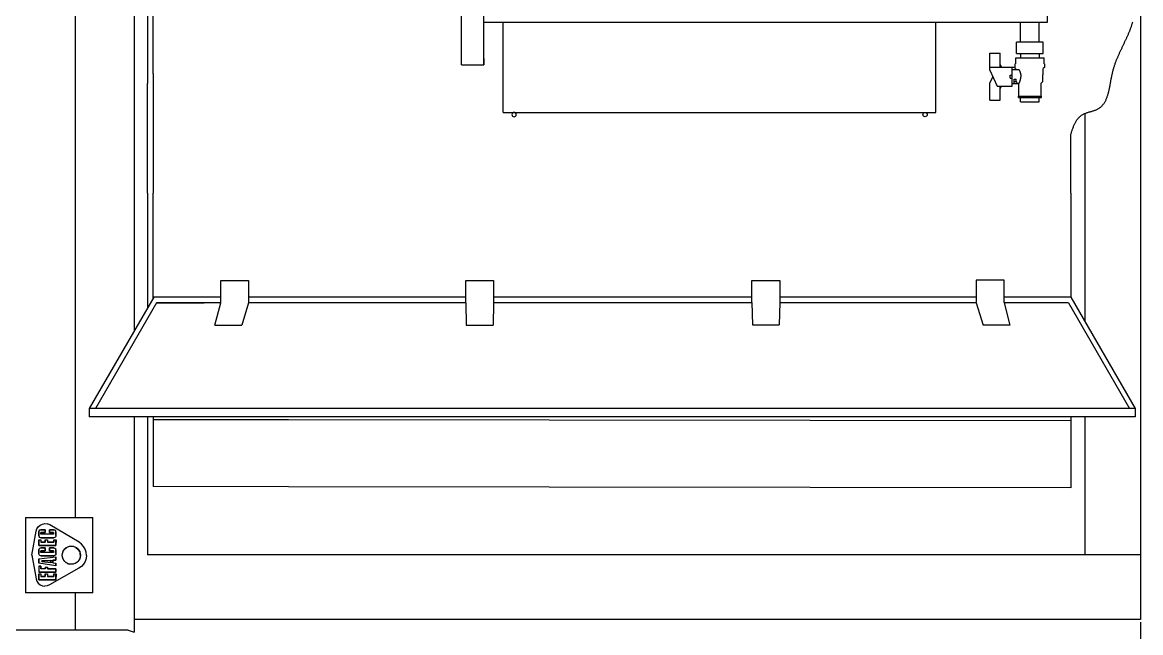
# Model space of a CAD drawing. Header units: millimetres. Extents: x -32 to 1412, y -324 to 2887.
# Drawn here: x 516.69 to 536.73, y 1887.22 to 1898.16 of the extents above; entities that cross this region are included whole.
import ezdxf

# ---------------------------------------------------------------- set-up
doc = ezdxf.new("R2010")
doc.units = ezdxf.units.MM
doc.header["$LTSCALE"] = 0.5
doc.layers.get('0').update_dxf_attribs({"linetype": 'CONTINUOUS'})
doc.layers.add('AM_0', color=7, linetype='ByBlock')
doc.layers.add('ESTRUTURA', color=7, linetype='ByBlock')

# ---------------------------------------------------------------- blocks, each defined once
blk = doc.blocks.new('TRANSF_FRENTE_INOX_OLEO_DX')
at = {"layer": 'AM_0', "color": 7}
for p, q in [((93, 1219.1), (1423.8, 1219.1)), ((93, 1219.1), (93, 1179.1)), ((93, 1219.1), (93, 1179.1)), ((93, 1179.1), (1423.8, 1179.1)), ((93, 1179.1), (105, 1179.1)), ((104.4, 1179.1), (93, 1179.1)), ((169.3, 1179.1), (169.3, 168.7)), ((7.8, 1144.2), (7.8, 369)), ((7.8, 1144.2), (169.3, 1144.2)), ((7.8, 369), (169.3, 369)), ((169.3, 168.7), (1347.5, 168.7))]:
    blk.add_line(p, q, dxfattribs=at)
at = {"layer": 'AM_0'}
for p, q in [((29.8, 272.1), (60.2, 272.1)), ((29.8, 272.1), (29.8, 254)), ((83.5, 272.1), (55, 259.2)), ((60.2, 272.1), (71.8, 266.8)), ((83.5, 272.1), (113.8, 272.1)), ((88.6, 272.1), (88.6, 232.1)), ((113.8, 272.1), (113.8, 254)), ((29.8, 254), (55, 254)), ((49.9, 254), (55, 251.4)), ((55, 259.2), (55, 232)), ((88.6, 254), (113.8, 254)), ((93.8, 254), (88.6, 251.4)), ((34.4, 221.1), (34.4, 179.7)), ((34.4, 221.1), (36.9, 221.1)), ((36.9, 221.1), (36.9, 179.7)), ((36.9, 220.4), (58.9, 220.4)), ((55, 232.1), (88.6, 232.1)), ((58.9, 220.4), (58.9, 232.1)), ((58.9, 228.8), (67.3, 228.8)), ((63.4, 225), (58.9, 223)), ((58.9, 220.4), (59.1, 220.3)), ((63.4, 228.8), (63.4, 225)), ((63.4, 225), (67.3, 225)), ((67.3, 228.8), (67.3, 225)), ((69.2, 235.9), (74.4, 235.9)), ((69.2, 235.9), (69.2, 232.1)), ((74.4, 235.9), (74.4, 232)), ((84.7, 220.4), (84.5, 220.3)), ((84.7, 232.1), (84.7, 220.4)), ((86.7, 226.9), (84.7, 224.3)), ((86.7, 226.9), (95.1, 226.9)), ((88.6, 232.1), (88.6, 226.9)), ((95.1, 225.6), (105.4, 225.6)), ((105.4, 225.6), (105.4, 175.2)), ((113.2, 224.3), (113.2, 176.5)), ((113.2, 224.3), (133.8, 224.3)), ((133.8, 176.5), (133.8, 224.3)), ((26.6, 217.2), (26.6, 183.6)), ((26.6, 217.2), (34.4, 217.2)), ((59.1, 220.3), (59.4, 220.1)), ((59.4, 220.1), (59.6, 220)), ((59.6, 220), (59.9, 219.8)), ((59.9, 219.8), (60.1, 219.7)), ((60.1, 219.7), (60.4, 219.6)), ((60.4, 219.6), (60.6, 219.5)), ((60.6, 219.5), (60.9, 219.4)), ((60.9, 219.4), (61.2, 219.2)), ((61.2, 219.2), (61.4, 219.1)), ((61.4, 219.1), (61.7, 219)), ((61.7, 219), (61.9, 218.9)), ((61.9, 218.9), (62.2, 218.8)), ((62.2, 218.8), (62.4, 218.7)), ((62.4, 218.7), (62.7, 218.5)), ((62.7, 218.5), (63, 218.4)), ((63, 218.4), (63.2, 218.4)), ((63.2, 218.4), (63.5, 218.3)), ((63.5, 218.3), (63.8, 218.2)), ((63.8, 218.2), (64.1, 218.1)), ((64.1, 218.1), (64.3, 218.1)), ((64.3, 218.1), (64.6, 218)), ((64.6, 218), (64.9, 217.9)), ((64.9, 217.9), (65.1, 217.8)), ((65.1, 217.8), (65.4, 217.7)), ((65.4, 217.7), (65.7, 217.6)), ((65.7, 217.6), (65.9, 217.5)), ((65.9, 217.5), (66.2, 217.4)), ((66.2, 217.4), (66.5, 217.4)), ((66.5, 217.4), (66.8, 217.3)), ((66.8, 217.3), (67.1, 217.2)), ((67.1, 217.2), (67.3, 217.2)), ((67.3, 217.2), (67.6, 217.1)), ((67.6, 217.1), (67.9, 217.1)), ((67.9, 217.1), (68.2, 217)), ((68.2, 217), (68.4, 217)), ((68.4, 217), (68.7, 216.9)), ((68.7, 216.9), (69, 216.9)), ((69, 216.9), (69.3, 216.9)), ((69.3, 216.9), (69.6, 216.8)), ((69.6, 216.8), (69.9, 216.8)), ((69.9, 216.8), (70.1, 216.8)), ((70.1, 216.8), (70.4, 216.7)), ((70.4, 216.7), (70.7, 216.7)), ((70.7, 216.7), (71, 216.7)), ((71, 216.7), (71.3, 216.6)), ((71.3, 216.6), (71.5, 216.6)), ((71.5, 216.6), (71.8, 216.6)), ((72.1, 216.6), (71.8, 216.6)), ((72.4, 216.6), (72.1, 216.6)), ((72.7, 216.7), (72.4, 216.6)), ((73, 216.7), (72.7, 216.7)), ((73.2, 216.7), (73, 216.7)), ((73.5, 216.8), (73.2, 216.7)), ((73.8, 216.8), (73.5, 216.8)), ((74.1, 216.8), (73.8, 216.8)), ((74.4, 216.9), (74.1, 216.8)), ((74.7, 216.9), (74.4, 216.9)), ((74.9, 216.9), (74.7, 216.9)), ((75.2, 217), (74.9, 216.9)), ((75.5, 217), (75.2, 217)), ((75.8, 217.1), (75.5, 217)), ((76, 217.1), (75.8, 217.1)), ((76.3, 217.2), (76, 217.1)), ((76.6, 217.2), (76.3, 217.2)), ((76.9, 217.3), (76.6, 217.2)), ((77.2, 217.4), (76.9, 217.3)), ((77.4, 217.4), (77.2, 217.4)), ((77.7, 217.5), (77.4, 217.4)), ((78, 217.6), (77.7, 217.5)), ((78.3, 217.7), (78, 217.6)), ((78.5, 217.8), (78.3, 217.7)), ((78.8, 217.9), (78.5, 217.8)), ((79, 218), (78.8, 217.9)), ((79.3, 218.1), (79, 218)), ((79.6, 218.1), (79.3, 218.1)), ((79.9, 218.2), (79.6, 218.1)), ((80.1, 218.3), (79.9, 218.2)), ((80.4, 218.4), (80.1, 218.3)), ((80.7, 218.4), (80.4, 218.4)), ((80.9, 218.5), (80.7, 218.4)), ((81.2, 218.7), (80.9, 218.5)), ((81.5, 218.8), (81.2, 218.7)), ((81.7, 218.9), (81.5, 218.8)), ((82, 219), (81.7, 218.9)), ((82.2, 219.1), (82, 219)), ((82.5, 219.2), (82.2, 219.1)), ((82.8, 219.4), (82.5, 219.2)), ((83, 219.5), (82.8, 219.4)), ((83.3, 219.6), (83, 219.5)), ((83.5, 219.7), (83.3, 219.6)), ((83.8, 219.8), (83.5, 219.7)), ((84, 220), (83.8, 219.8)), ((84.3, 220.1), (84, 220)), ((84.5, 220.3), (84.3, 220.1)), ((113.2, 217.2), (105.4, 217.2)), ((133.8, 217.2), (168.7, 217.2)), ((133.8, 217.2), (168.7, 217.2)), ((26.6, 183.6), (34.4, 183.6)), ((36.9, 180.4), (60.2, 180.4)), ((63.4, 177.2), (60.2, 180.4)), ((113.2, 183.6), (105.4, 183.6)), ((133.8, 183.6), (168.7, 183.6)), ((133.8, 183.6), (168.7, 183.6)), ((34.4, 179.7), (36.9, 179.7)), ((63.4, 177.2), (75.1, 177.2)), ((75.7, 176.5), (75.1, 177.2)), ((75.7, 176.5), (86.6, 176.5)), ((88.6, 173.9), (86.6, 176.5)), ((88.6, 173.9), (95.1, 173.9)), ((95.1, 175.2), (105.4, 175.2)), ((113.2, 176.5), (115.8, 176.5)), ((115.8, 176.5), (131.3, 176.5)), ((131.3, 176.5), (133.8, 176.5))]:
    blk.add_line(p, q, dxfattribs=at)
at = {"layer": 'AM_0', "color": 7, "extrusion": (0, 0, -1)}
blk.add_circle((-3.9, 1124.8), 3.88, dxfattribs=at)
at = {"layer": 'AM_0', "color": 7}
blk.add_circle((3.9, 388.4), 3.88, dxfattribs=at)

msp = doc.modelspace()

# ---------------------------------------------------------------- linework, layer by layer
at = {"color": 2, "linetype": 'Continuous'}
for p, q in [((516.742, 1889.287), (516.742, 1887.937)), ((516.742, 1889.287), (517.946, 1889.287)), ((516.742, 1889.287), (517.946, 1889.287)), ((517.946, 1887.937), (517.946, 1889.287)), ((517.946, 1887.937), (517.946, 1889.287)), ((517.946, 1887.937), (516.742, 1887.937)), ((517.946, 1887.937), (516.742, 1887.937))]:
    msp.add_line(p, q, dxfattribs=at)
at = {"color": 1, "linetype": 'Continuous'}
for p, q in [((517.004, 1889.149), (517.045, 1889.168)), ((517.045, 1889.168), (517.089, 1889.175)), ((517.089, 1889.175), (517.134, 1889.169)), ((517.175, 1889.152), (517.134, 1889.169)), ((516.853, 1888.611), (516.931, 1889.041)), ((516.853, 1888.611), (516.931, 1889.041)), ((516.931, 1889.041), (516.945, 1889.083)), ((516.945, 1889.083), (516.97, 1889.12)), ((516.97, 1889.12), (517.004, 1889.149)), ((516.979, 1889.027), (516.985, 1889.046)), ((516.979, 1888.962), (516.979, 1889.027)), ((516.979, 1889.027), (516.979, 1888.962)), ((516.985, 1888.942), (516.979, 1888.962)), ((516.985, 1889.046), (516.999, 1889.061)), ((516.999, 1889.061), (517.019, 1889.066)), ((517.019, 1889.066), (517.092, 1889.066)), ((517.092, 1889.066), (517.019, 1889.066)), ((517.092, 1889.013), (517.019, 1889.013)), ((517.019, 1888.985), (517.019, 1889.013)), ((517.019, 1889.013), (517.092, 1889.013)), ((517.019, 1889.013), (517.019, 1888.985)), ((517.244, 1888.985), (517.019, 1888.985)), ((517.244, 1888.985), (517.019, 1888.985)), ((517.092, 1889.066), (517.092, 1889.013)), ((517.092, 1889.013), (517.092, 1889.066)), ((517.17, 1889.066), (517.249, 1889.066)), ((517.17, 1889.013), (517.17, 1889.066)), ((517.249, 1889.066), (517.17, 1889.066)), ((517.17, 1889.066), (517.17, 1889.013)), ((517.244, 1889.013), (517.17, 1889.013)), ((517.17, 1889.013), (517.244, 1889.013)), ((517.701, 1888.841), (517.175, 1889.152)), ((517.701, 1888.841), (517.175, 1889.152)), ((517.244, 1889.013), (517.244, 1888.985)), ((517.244, 1889.013), (517.244, 1888.985)), ((517.249, 1889.066), (517.268, 1889.061)), ((517.268, 1889.061), (517.283, 1889.046)), ((517.288, 1889.027), (517.283, 1889.046)), ((517.288, 1888.962), (517.283, 1888.942)), ((517.288, 1889.027), (517.288, 1888.962)), ((517.288, 1888.962), (517.288, 1889.027)), ((516.979, 1888.887), (517.019, 1888.887)), ((516.979, 1888.887), (516.979, 1888.781)), ((516.979, 1888.781), (516.979, 1888.887)), ((516.979, 1888.887), (517.019, 1888.887)), ((517.288, 1888.781), (516.979, 1888.781)), ((516.979, 1888.781), (517.288, 1888.781)), ((516.999, 1888.928), (516.985, 1888.942)), ((517.019, 1888.923), (516.999, 1888.928)), ((517.249, 1888.923), (517.019, 1888.923)), ((517.019, 1888.923), (517.249, 1888.923)), ((517.019, 1888.887), (517.019, 1888.842)), ((517.019, 1888.887), (517.019, 1888.842)), ((517.097, 1888.842), (517.019, 1888.842)), ((517.019, 1888.842), (517.097, 1888.842)), ((517.097, 1888.887), (517.097, 1888.842)), ((517.097, 1888.887), (517.137, 1888.887)), ((517.097, 1888.842), (517.097, 1888.887)), ((517.097, 1888.887), (517.137, 1888.887)), ((517.137, 1888.887), (517.137, 1888.842)), ((517.137, 1888.887), (517.137, 1888.842)), ((517.249, 1888.842), (517.137, 1888.842)), ((517.137, 1888.842), (517.249, 1888.842)), ((517.268, 1888.928), (517.249, 1888.923)), ((517.249, 1888.887), (517.289, 1888.887)), ((517.249, 1888.887), (517.289, 1888.887)), ((517.249, 1888.887), (517.249, 1888.842)), ((517.249, 1888.842), (517.249, 1888.887)), ((517.283, 1888.942), (517.268, 1888.928)), ((517.289, 1888.887), (517.288, 1888.781)), ((517.288, 1888.781), (517.288, 1888.887)), ((517.477, 1888.746), (517.518, 1888.764)), ((517.52, 1888.766), (517.564, 1888.772)), ((517.562, 1888.77), (517.606, 1888.764)), ((517.608, 1888.766), (517.648, 1888.748)), ((517.746, 1888.808), (517.701, 1888.841)), ((517.783, 1888.765), (517.746, 1888.808)), ((517.811, 1888.716), (517.783, 1888.765)), ((516.853, 1888.611), (516.931, 1888.188)), ((516.853, 1888.611), (516.931, 1888.188)), ((516.979, 1888.702), (516.985, 1888.721)), ((516.979, 1888.637), (516.979, 1888.702)), ((516.979, 1888.702), (516.979, 1888.637)), ((516.985, 1888.617), (516.979, 1888.637)), ((516.979, 1888.541), (517.288, 1888.577)), ((516.979, 1888.541), (517.288, 1888.577)), ((516.985, 1888.721), (516.999, 1888.736)), ((516.999, 1888.603), (516.985, 1888.617)), ((516.999, 1888.736), (517.019, 1888.741)), ((517.019, 1888.598), (516.999, 1888.603)), ((517.019, 1888.741), (517.092, 1888.741)), ((517.092, 1888.741), (517.019, 1888.741)), ((517.092, 1888.688), (517.019, 1888.688)), ((517.019, 1888.66), (517.019, 1888.688)), ((517.019, 1888.688), (517.092, 1888.688)), ((517.019, 1888.688), (517.019, 1888.66)), ((517.244, 1888.66), (517.019, 1888.66)), ((517.244, 1888.66), (517.019, 1888.66)), ((517.249, 1888.598), (517.019, 1888.598)), ((517.019, 1888.598), (517.249, 1888.598)), ((517.092, 1888.741), (517.092, 1888.688)), ((517.092, 1888.688), (517.092, 1888.741)), ((517.17, 1888.741), (517.249, 1888.741)), ((517.17, 1888.688), (517.17, 1888.741)), ((517.249, 1888.741), (517.17, 1888.741)), ((517.17, 1888.741), (517.17, 1888.688)), ((517.244, 1888.688), (517.17, 1888.688)), ((517.17, 1888.688), (517.244, 1888.688)), ((517.244, 1888.688), (517.244, 1888.66)), ((517.244, 1888.688), (517.244, 1888.66)), ((517.249, 1888.741), (517.268, 1888.736)), ((517.268, 1888.603), (517.249, 1888.598)), ((517.268, 1888.736), (517.283, 1888.721)), ((517.283, 1888.617), (517.268, 1888.603)), ((517.288, 1888.702), (517.283, 1888.721)), ((517.288, 1888.637), (517.283, 1888.617)), ((517.288, 1888.702), (517.288, 1888.637)), ((517.288, 1888.637), (517.288, 1888.702)), ((517.288, 1888.577), (517.288, 1888.52)), ((517.288, 1888.52), (517.288, 1888.577)), ((517.401, 1888.598), (517.404, 1888.642)), ((517.41, 1888.554), (517.401, 1888.598)), ((517.404, 1888.642), (517.419, 1888.684)), ((517.419, 1888.684), (517.444, 1888.72)), ((517.442, 1888.718), (517.477, 1888.746)), ((517.646, 1888.746), (517.681, 1888.718)), ((517.681, 1888.718), (517.706, 1888.682)), ((517.708, 1888.684), (517.723, 1888.642)), ((517.726, 1888.598), (517.717, 1888.554)), ((517.726, 1888.598), (517.723, 1888.642)), ((517.828, 1888.663), (517.811, 1888.716)), ((517.834, 1888.606), (517.827, 1888.55)), ((517.834, 1888.606), (517.828, 1888.663)), ((516.979, 1888.541), (516.979, 1888.466)), ((516.979, 1888.466), (516.979, 1888.541)), ((517.288, 1888.42), (516.979, 1888.466)), ((517.288, 1888.42), (516.979, 1888.466)), ((516.979, 1888.411), (517.019, 1888.411)), ((516.979, 1888.411), (516.979, 1888.304)), ((516.979, 1888.411), (516.979, 1888.304)), ((517.019, 1888.411), (516.979, 1888.411)), ((517.019, 1888.411), (517.019, 1888.366)), ((517.019, 1888.366), (517.019, 1888.411)), ((517.097, 1888.366), (517.019, 1888.366)), ((517.097, 1888.366), (517.019, 1888.366)), ((517.035, 1888.505), (517.193, 1888.515)), ((517.193, 1888.515), (517.035, 1888.505)), ((517.035, 1888.496), (517.035, 1888.505)), ((517.035, 1888.505), (517.035, 1888.496)), ((517.035, 1888.496), (517.193, 1888.478)), ((517.097, 1888.397), (517.097, 1888.366)), ((517.097, 1888.397), (517.137, 1888.397)), ((517.097, 1888.397), (517.137, 1888.397)), ((517.097, 1888.397), (517.097, 1888.366)), ((517.137, 1888.397), (517.137, 1888.366)), ((517.137, 1888.366), (517.137, 1888.397)), ((517.137, 1888.366), (517.288, 1888.366)), ((517.288, 1888.366), (517.137, 1888.366)), ((517.697, 1888.374), (517.172, 1888.076)), ((517.697, 1888.374), (517.172, 1888.076)), ((517.193, 1888.515), (517.232, 1888.517)), ((517.193, 1888.515), (517.232, 1888.517)), ((517.193, 1888.515), (517.193, 1888.478)), ((517.193, 1888.478), (517.193, 1888.515)), ((517.232, 1888.473), (517.193, 1888.478)), ((517.232, 1888.473), (517.193, 1888.478)), ((517.232, 1888.517), (517.288, 1888.52)), ((517.288, 1888.52), (517.232, 1888.517)), ((517.232, 1888.473), (517.232, 1888.517)), ((517.232, 1888.517), (517.232, 1888.473)), ((517.232, 1888.473), (517.288, 1888.466)), ((517.232, 1888.473), (517.288, 1888.466)), ((517.288, 1888.466), (517.288, 1888.42)), ((517.288, 1888.42), (517.288, 1888.466)), ((517.288, 1888.366), (517.288, 1888.304)), ((517.288, 1888.304), (517.288, 1888.366)), ((517.43, 1888.515), (517.41, 1888.554)), ((517.461, 1888.482), (517.43, 1888.515)), ((517.499, 1888.459), (517.461, 1888.482)), ((517.539, 1888.445), (517.497, 1888.457)), ((517.586, 1888.447), (517.541, 1888.447)), ((517.629, 1888.459), (517.586, 1888.447)), ((517.667, 1888.482), (517.629, 1888.459)), ((517.697, 1888.515), (517.667, 1888.482)), ((517.717, 1888.554), (517.697, 1888.515)), ((517.743, 1888.407), (517.697, 1888.374)), ((517.781, 1888.448), (517.743, 1888.407)), ((517.809, 1888.497), (517.781, 1888.448)), ((517.827, 1888.55), (517.809, 1888.497)), ((516.931, 1888.188), (516.945, 1888.146)), ((517.288, 1888.304), (516.979, 1888.304)), ((516.979, 1888.304), (517.288, 1888.304)), ((516.979, 1888.273), (517.019, 1888.273)), ((516.979, 1888.273), (516.979, 1888.167)), ((516.979, 1888.167), (516.979, 1888.273)), ((516.979, 1888.273), (517.019, 1888.273)), ((517.288, 1888.167), (516.979, 1888.167)), ((516.979, 1888.167), (517.288, 1888.167)), ((517.019, 1888.273), (517.019, 1888.227)), ((517.019, 1888.273), (517.019, 1888.227)), ((517.097, 1888.228), (517.019, 1888.227)), ((517.019, 1888.228), (517.097, 1888.228)), ((517.097, 1888.273), (517.097, 1888.228)), ((517.097, 1888.273), (517.137, 1888.273)), ((517.097, 1888.273), (517.137, 1888.273)), ((517.097, 1888.227), (517.097, 1888.273)), ((517.137, 1888.273), (517.137, 1888.227)), ((517.137, 1888.273), (517.137, 1888.227)), ((517.249, 1888.228), (517.137, 1888.227)), ((517.137, 1888.228), (517.249, 1888.228)), ((517.249, 1888.273), (517.289, 1888.273)), ((517.249, 1888.273), (517.289, 1888.273)), ((517.249, 1888.273), (517.249, 1888.228)), ((517.249, 1888.227), (517.249, 1888.273)), ((517.289, 1888.273), (517.288, 1888.167)), ((517.288, 1888.167), (517.288, 1888.273)), ((516.945, 1888.146), (516.97, 1888.109)), ((516.97, 1888.109), (517.003, 1888.08)), ((517.003, 1888.08), (517.044, 1888.062)), ((517.044, 1888.062), (517.087, 1888.054)), ((517.131, 1888.059), (517.087, 1888.054)), ((517.172, 1888.076), (517.131, 1888.059))]:
    msp.add_line(p, q, dxfattribs=at)
at = {"color": 2}
msp.add_line((536.725, 1887.408), (536.725, 1883.903), dxfattribs=at)
msp.add_polyline3d([(535.476, 1896.156, 0), (535.48, 1896.169, 0), (535.484, 1896.182, 0), (535.488, 1896.195, 0), (535.493, 1896.208, 0), (535.497, 1896.221, 0), (535.501, 1896.234, 0), (535.506, 1896.247, 0), (535.51, 1896.259, 0), (535.515, 1896.272, 0), (535.52, 1896.285, 0), (535.525, 1896.297, 0), (535.53, 1896.309, 0), (535.535, 1896.321, 0), (535.54, 1896.333, 0), (535.546, 1896.345, 0), (535.552, 1896.356, 0), (535.557, 1896.368, 0), (535.564, 1896.379, 0), (535.57, 1896.389, 0), (535.576, 1896.4, 0), (535.583, 1896.41, 0), (535.59, 1896.42, 0), (535.598, 1896.43, 0), (535.605, 1896.439, 0), (535.613, 1896.448, 0), (535.621, 1896.457, 0), (535.63, 1896.465, 0), (535.638, 1896.473, 0), (535.648, 1896.481, 0), (535.657, 1896.488, 0), (535.667, 1896.495, 0), (535.677, 1896.502, 0), (535.688, 1896.508, 0), (535.699, 1896.513, 0), (535.71, 1896.519, 0), (535.721, 1896.524, 0), (535.733, 1896.529, 0), (535.745, 1896.533, 0), (535.757, 1896.538, 0), (535.769, 1896.542, 0), (535.781, 1896.546, 0), (535.794, 1896.55, 0), (535.806, 1896.554, 0), (535.819, 1896.557, 0), (535.831, 1896.561, 0), (535.844, 1896.565, 0), (535.856, 1896.569, 0), (535.869, 1896.573, 0), (535.881, 1896.577, 0), (535.893, 1896.581, 0), (535.905, 1896.585, 0), (535.917, 1896.589, 0), (535.928, 1896.594, 0), (535.94, 1896.599, 0), (535.951, 1896.604, 0), (535.961, 1896.609, 0), (535.972, 1896.615, 0), (535.982, 1896.621, 0), (535.991, 1896.628, 0), (536.001, 1896.634, 0), (536.01, 1896.642, 0), (536.019, 1896.649, 0), (536.027, 1896.657, 0), (536.035, 1896.665, 0), (536.043, 1896.673, 0), (536.05, 1896.682, 0), (536.057, 1896.691, 0), (536.064, 1896.7, 0), (536.071, 1896.71, 0), (536.077, 1896.72, 0), (536.083, 1896.73, 0), (536.089, 1896.74, 0), (536.095, 1896.75, 0), (536.1, 1896.761, 0), (536.105, 1896.772, 0), (536.11, 1896.783, 0), (536.115, 1896.795, 0), (536.12, 1896.806, 0), (536.124, 1896.818, 0), (536.128, 1896.83, 0), (536.132, 1896.842, 0), (536.136, 1896.855, 0), (536.14, 1896.867, 0), (536.144, 1896.88, 0), (536.147, 1896.892, 0), (536.151, 1896.905, 0), (536.154, 1896.918, 0), (536.157, 1896.932, 0), (536.16, 1896.945, 0), (536.163, 1896.958, 0), (536.166, 1896.971, 0), (536.169, 1896.985, 0), (536.171, 1896.999, 0), (536.174, 1897.012, 0), (536.177, 1897.026, 0), (536.179, 1897.04, 0), (536.182, 1897.053, 0), (536.184, 1897.067, 0), (536.187, 1897.081, 0), (536.189, 1897.095, 0), (536.192, 1897.109, 0), (536.194, 1897.123, 0), (536.197, 1897.136, 0), (536.2, 1897.15, 0), (536.202, 1897.164, 0), (536.205, 1897.178, 0), (536.208, 1897.192, 0), (536.21, 1897.205, 0), (536.213, 1897.219, 0), (536.216, 1897.232, 0), (536.219, 1897.246, 0), (536.222, 1897.259, 0), (536.226, 1897.273, 0), (536.229, 1897.286, 0), (536.232, 1897.299, 0), (536.236, 1897.312, 0), (536.239, 1897.325, 0), (536.243, 1897.338, 0), (536.247, 1897.35, 0), (536.251, 1897.363, 0), (536.255, 1897.376, 0), (536.259, 1897.388, 0), (536.263, 1897.401, 0), (536.267, 1897.413, 0), (536.272, 1897.425, 0), (536.276, 1897.438, 0), (536.281, 1897.45, 0), (536.285, 1897.462, 0), (536.29, 1897.474, 0), (536.295, 1897.486, 0), (536.299, 1897.498, 0), (536.304, 1897.51, 0), (536.309, 1897.522, 0), (536.314, 1897.533, 0), (536.319, 1897.545, 0), (536.324, 1897.557, 0), (536.329, 1897.568, 0), (536.334, 1897.58, 0), (536.339, 1897.591, 0), (536.344, 1897.603, 0), (536.349, 1897.614, 0), (536.355, 1897.626, 0), (536.36, 1897.637, 0), (536.365, 1897.648, 0), (536.37, 1897.66, 0), (536.376, 1897.671, 0), (536.381, 1897.682, 0), (536.386, 1897.693, 0), (536.392, 1897.705, 0), (536.397, 1897.716, 0), (536.402, 1897.727, 0), (536.408, 1897.738, 0), (536.413, 1897.749, 0), (536.418, 1897.76, 0), (536.424, 1897.771, 0), (536.429, 1897.782, 0), (536.434, 1897.793, 0), (536.439, 1897.805, 0), (536.445, 1897.816, 0), (536.45, 1897.827, 0), (536.455, 1897.838, 0), (536.46, 1897.849, 0), (536.466, 1897.86, 0), (536.471, 1897.871, 0), (536.476, 1897.882, 0), (536.481, 1897.893, 0), (536.486, 1897.904, 0), (536.491, 1897.915, 0), (536.496, 1897.927, 0), (536.501, 1897.938, 0), (536.506, 1897.949, 0), (536.51, 1897.96, 0), (536.515, 1897.971, 0), (536.52, 1897.983, 0), (536.524, 1897.994, 0), (536.529, 1898.005, 0), (536.533, 1898.017, 0), (536.538, 1898.028, 0), (536.542, 1898.039, 0), (536.546, 1898.051, 0), (536.55, 1898.062, 0), (536.555, 1898.074, 0), (536.559, 1898.085, 0), (536.563, 1898.097, 0), (536.566, 1898.109, 0), (536.57, 1898.12, 0), (536.574, 1898.132, 0), (536.578, 1898.144, 0), (536.581, 1898.155, 0), (536.585, 1898.167, 0)])
at = {"color": 1, "linetype": 'Continuous'}
msp.add_circle((517.564, 1888.609), 0.163, dxfattribs=at)
at = {"layer": 'ESTRUTURA', "linetype": 'Continuous'}
for p, q in [((517.631, 1907.523), (517.631, 1889.287)), ((518.691, 1907.523), (518.691, 1896.654)), ((518.931, 1907.523), (518.931, 1897.066)), ((519.031, 1897.238), (519.031, 1907.523)), ((536.725, 1905.044), (536.725, 1887.458)), ((536.726, 1905.044), (536.726, 1891.958)), ((518.691, 1895.096), (518.691, 1892.625)), ((518.931, 1895.096), (518.931, 1893.037)), ((519.031, 1893.209), (519.031, 1895.096)), ((535.476, 1895.096), (535.476, 1893.232)), ((535.726, 1895.096), (535.726, 1892.799)), ((524.63, 1893.132), (524.63, 1893.532)), ((524.63, 1893.532), (525.13, 1893.532)), ((525.13, 1893.532), (525.13, 1893.132)), ((529.758, 1893.132), (529.758, 1893.532)), ((529.758, 1893.532), (530.258, 1893.532)), ((530.258, 1893.532), (530.258, 1893.132)), ((519.044, 1893.232), (517.884, 1891.24)), ((520.241, 1893.232), (519.044, 1893.232)), ((521.454, 1893.232), (520.741, 1893.232)), ((524.63, 1893.232), (521.454, 1893.232)), ((527.221, 1893.232), (525.13, 1893.232)), ((529.758, 1893.232), (527.163, 1893.232)), ((533.777, 1893.232), (530.258, 1893.232)), ((535.476, 1893.232), (534.277, 1893.232)), ((535.476, 1893.232), (536.626, 1891.24)), ((519.087, 1893.132), (517.994, 1891.24)), ((519.944, 1893.132), (519.087, 1893.132)), ((520.241, 1893.132), (519.087, 1893.132)), ((519.087, 1893.132), (519.944, 1893.132)), ((520.136, 1892.732), (520.241, 1893.132)), ((520.741, 1893.132), (520.617, 1892.732)), ((521.454, 1893.132), (520.741, 1893.132)), ((524.63, 1893.132), (521.454, 1893.132)), ((524.63, 1893.132), (524.64, 1892.732)), ((525.13, 1893.132), (525.121, 1892.732)), ((527.221, 1893.132), (525.13, 1893.132)), ((529.758, 1893.132), (527.163, 1893.132)), ((529.758, 1893.14), (529.769, 1892.74)), ((530.258, 1893.14), (530.25, 1892.74)), ((533.777, 1893.132), (530.258, 1893.132)), ((533.777, 1893.132), (533.903, 1892.733)), ((535.433, 1893.132), (534.277, 1893.132)), ((534.277, 1893.132), (534.384, 1892.732)), ((535.433, 1893.132), (536.526, 1891.24)), ((524.64, 1892.732), (525.121, 1892.732)), ((529.769, 1892.74), (530.25, 1892.74)), ((521.454, 1891.24), (517.884, 1891.24)), ((517.884, 1891.24), (517.884, 1891.09)), ((536.626, 1891.24), (521.454, 1891.24)), ((536.626, 1891.24), (536.626, 1891.09)), ((521.454, 1891.09), (517.884, 1891.09)), ((518.691, 1891.09), (518.691, 1887.458)), ((518.931, 1891.09), (518.931, 1888.618)), ((536.626, 1891.09), (521.454, 1891.09)), ((535.726, 1891.09), (535.726, 1888.618)), ((521.454, 1888.618), (518.931, 1888.618)), ((536.725, 1888.618), (521.454, 1888.618)), ((517.631, 1887.937), (517.631, 1887.264)), ((521.454, 1887.458), (518.691, 1887.458)), ((536.725, 1887.458), (521.454, 1887.458)), ((517.631, 1887.264), (516.509, 1887.264)), ((518.58, 1887.264), (517.631, 1887.264)), ((518.58, 1887.264), (518.691, 1887.227))]:
    msp.add_line(p, q, dxfattribs=at)
at = {"layer": 'ESTRUTURA'}
for p, q in [((519.031, 1897.238), (519.031, 1895.096)), ((518.931, 1895.096), (518.931, 1897.066)), ((518.691, 1896.654), (518.691, 1895.096)), ((535.726, 1896.526), (535.726, 1895.096)), ((535.476, 1895.096), (535.476, 1896.156)), ((519.031, 1891.09), (519.031, 1889.838)), ((521.454, 1891.035), (519.031, 1891.038)), ((535.476, 1891.015), (521.454, 1891.034)), ((535.476, 1891.09), (535.476, 1889.815)), ((521.454, 1889.835), (519.031, 1889.838)), ((535.476, 1889.815), (521.454, 1889.834)), ((518.691, 1887.458), (518.691, 1887.227))]:
    msp.add_line(p, q, dxfattribs=at)
at = {"layer": 'ESTRUTURA', "linetype": 'Continuous'}
for points in [[(520.241, 1893.132), (520.241, 1893.532), (520.741, 1893.532), (520.741, 1893.132)], [(534.277, 1893.137), (534.277, 1893.537), (533.777, 1893.537), (533.777, 1893.137)], [(520.137, 1892.732), (520.617, 1892.732)], [(534.384, 1892.732), (533.903, 1892.732)]]:
    msp.add_lwpolyline(points, dxfattribs=at)

# ---------------------------------------------------------------- block references
at = {"xscale": 0.01, "yscale": 0.01, "zscale": 0.01, "rotation": 89.99999999999955}
msp.add_blockref('TRANSF_FRENTE_INOX_OLEO_DX', (536.746, 1896.468), dxfattribs=at)
msp.add_blockref('TRANSF_FRENTE_INOX_OLEO_DX', (536.746, 1896.468), dxfattribs=at)

doc.saveas('drawing.dxf')
